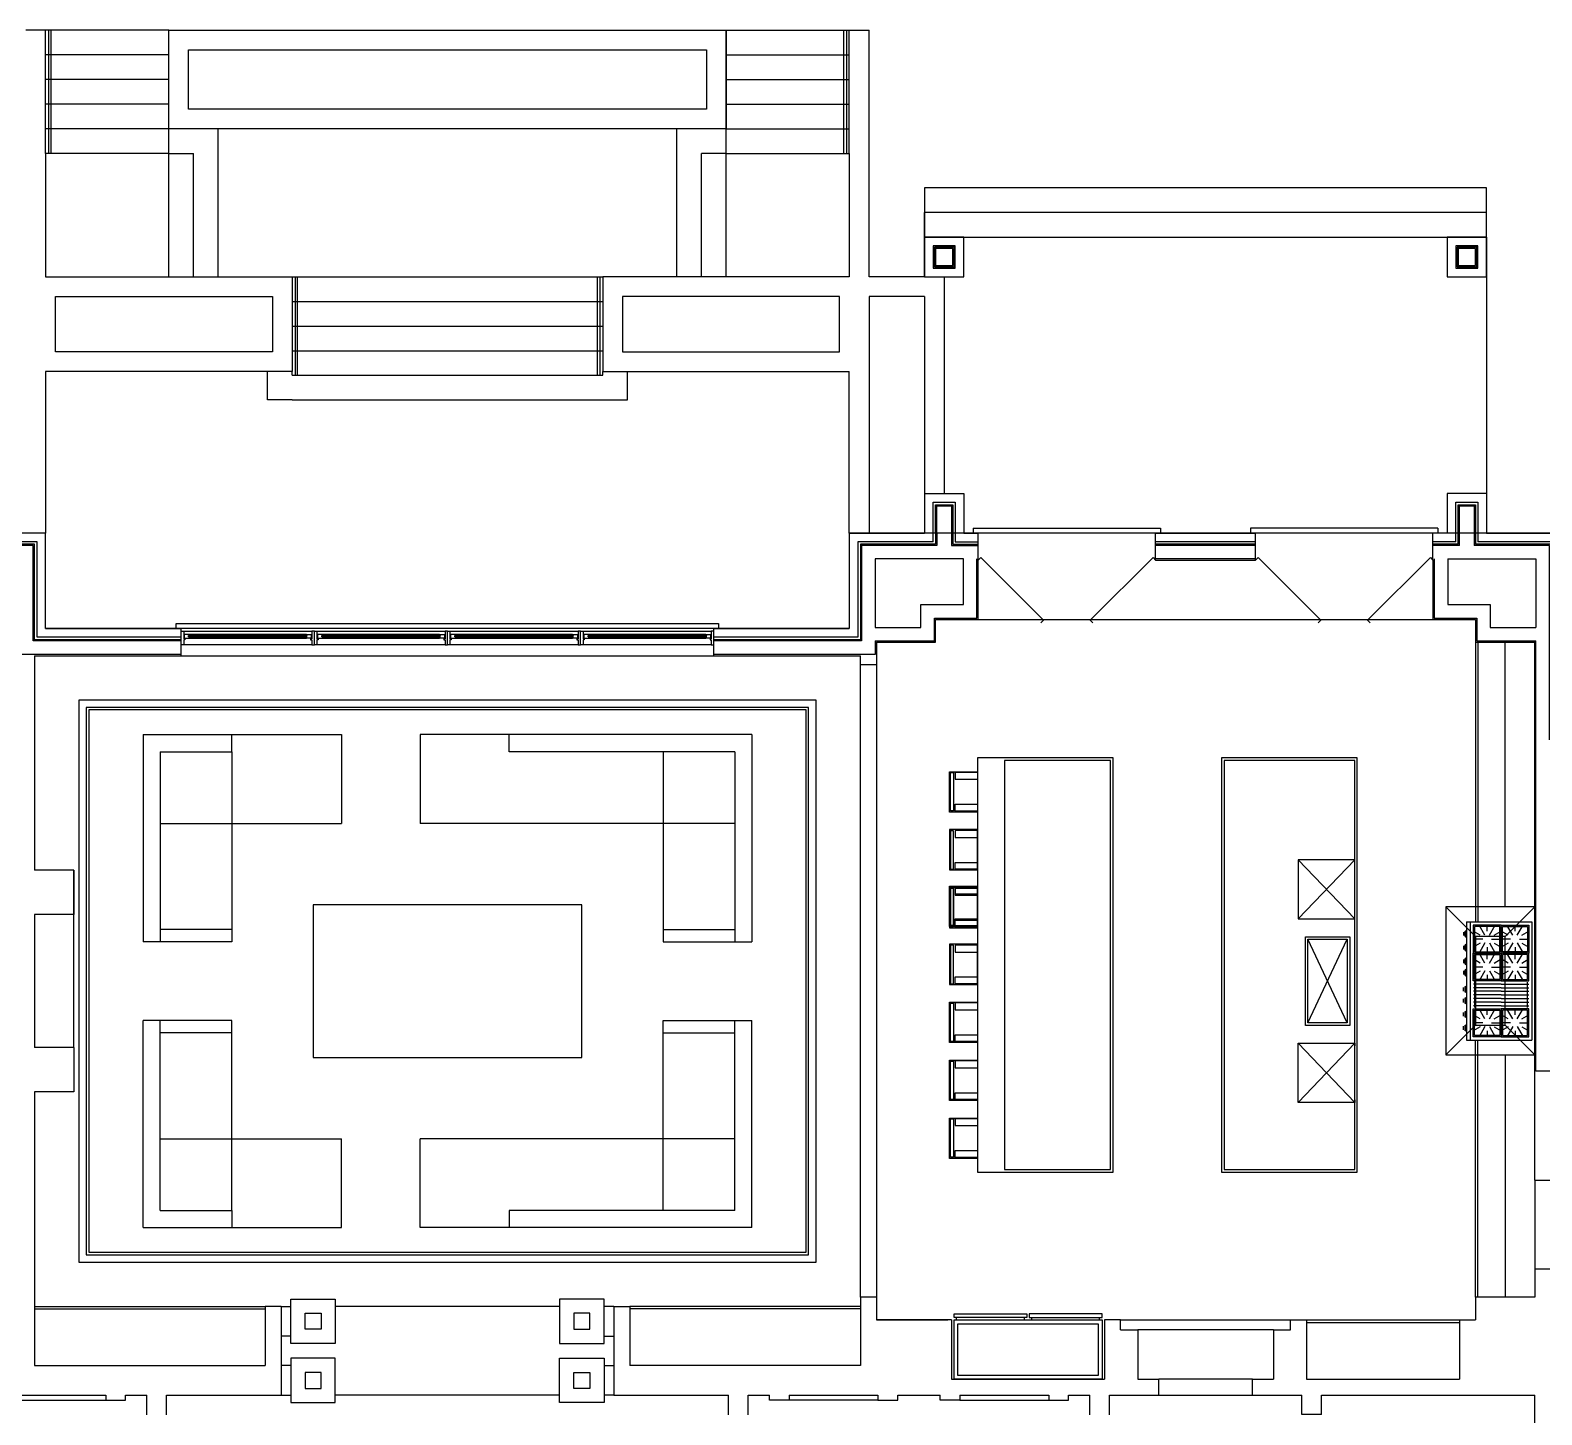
# Model space of a CAD drawing. Header units: metres. Extents: x -754 to 754, y 1 to 1180.
# Drawn here: x -169 to 444, y 618 to 1180 of the extents above; entities that cross this region are included whole.
import ezdxf

# ---------------------------------------------------------------- set-up
doc = ezdxf.new("R2010")
doc.units = ezdxf.units.M

msp = doc.modelspace()

# ---------------------------------------------------------------- linework, layer by layer
at = {"layer": 'Defpoints', "elevation": 0.34}
msp.add_lwpolyline([(638.09, 513), (638.09, 665.5), (638.09, 768.08), (452, 768.08), (452, 800.91), (464, 800.91), (464, 896.91), (452, 896.91), (452, 975.83), (163, 975.83), (163, 937.08), (-163, 937.08), (-163, 975.83), (-452, 975.83)], dxfattribs=at)
at = {"layer": 'FP-Above'}
for p, q in [((215.25, 940.83, 0.34), (399.75, 940.83, 0.34)), ((167.5, 665.83, 0.34), (167.5, 922.33, 0.34)), ((174, 922.33, 0.34), (174, 665.83, 0.34)), ((417, 812.16, -0.49), (405, 824.16, -0.49)), ((429, 812.16, -0.49), (441, 824.16, -0.49)), ((405, 764.16, -0.49), (417, 776.16, -0.49)), ((441, 764.16, -0.49), (429, 776.16, -0.49)), ((441, 713.33, 0.34), (441, 677.33, 0.34)), ((-167.5, 661.08, 0.34), (-74, 661.08, 0.34)), ((-67.5, 662.08, 0.34), (-63.5, 662.08, 0.34)), ((45.5, 662.08, 0.34), (-45.5, 662.08, 0.34)), ((67.5, 662.08, 0.34), (63.5, 662.08, 0.34)), ((167.5, 661.08, 0.34), (74, 661.08, 0.34)), ((273, 656.58, 0.34), (342, 656.58, 0.34)), ((-63.5, 650.08, 0.34), (-67.5, 650.08, 0.34)), ((63.5, 650.08, 0.34), (67.5, 650.08, 0.34)), ((335, 652.58, 0.34), (280, 652.58, 0.34)), ((348.5, 655.58, 0.34), (410.5, 655.58, 0.34)), ((-63.5, 638.08, 0.34), (-67.5, 638.08, 0.34)), ((63.5, 638.08, 0.34), (67.5, 638.08, 0.34)), ((326.5, 632.58, 0.34), (288.5, 632.58, 0.34)), ((-67.5, 626.08, 0.34), (-63.5, 626.08, 0.34)), ((45.5, 626.08, 0.34), (-45.5, 626.08, 0.34)), ((67.5, 626.08, 0.34), (63.5, 626.08, 0.34)), ((288.5, 626.08, 0.34), (326.5, 626.08, 0.34)), ((-174.63, 624.08, 0.34), (-138.63, 624.08, 0.34)), ((174.63, 624.08, 0.34), (138.63, 624.08, 0.34)), ((207.88, 624.08, 0.34), (243.88, 624.08, 0.34))]:
    msp.add_line(p, q, dxfattribs=at)
for points in [[(418, 931.58), (418, 818.08)], [(429, 824.16), (429, 931.58)], [(418, 665.83), (418, 770.08)], [(429, 764.16), (429, 665.83)]]:
    msp.add_lwpolyline(points, dxfattribs=at)
for points in [[(-149.5, 680.08), (149.5, 680.08), (149.5, 908.08), (-149.5, 908.08)], [(-146.5, 683.08), (146.5, 683.08), (146.5, 905.08), (-146.5, 905.08)], [(-145.5, 684.08), (145.5, 684.08), (145.5, 904.08), (-145.5, 904.08)], [(269, 883.58), (226, 883.58), (226, 717.58), (269, 717.58)], [(368, 883.58), (315, 883.58), (315, 717.58), (368, 717.58)]]:
    msp.add_lwpolyline(points, close=True, dxfattribs=at)
for points, elevation in [([(405, 764.16), (441, 764.16), (441, 824.16), (405, 824.16)], 0.34), ([(417, 776.16), (429, 776.16), (429, 812.16), (417, 812.16)], 1.02), ([(-51.25, 652.83), (-57.75, 652.83), (-57.75, 659.33), (-51.25, 659.33)], 0.34), ([(51.25, 652.83), (57.75, 652.83), (57.75, 659.33), (51.25, 659.33)], 0.34), ([(-51.25, 635.33), (-57.75, 635.33), (-57.75, 628.83), (-51.25, 628.83)], 0.34), ([(51.25, 635.33), (57.75, 635.33), (57.75, 628.83), (51.25, 628.83)], 0.34)]:
    msp.add_lwpolyline(points, close=True, dxfattribs=dict(at, elevation=elevation))
at = {"layer": 'FP-Door'}
for points in [[(240.71, 939.38), (241.77, 940.44), (216.32, 965.89), (215.26, 964.83)], [(261.79, 939.38), (260.73, 940.44), (286.19, 965.89), (287.25, 964.83)], [(353.22, 939.38), (354.28, 940.44), (328.82, 965.89), (327.76, 964.83)], [(374.29, 939.38), (373.23, 940.44), (398.69, 965.89), (399.75, 964.83)]]:
    msp.add_lwpolyline(points, dxfattribs=at)
at = {"layer": 'FP-Fixture'}
for p, q in [((345, 819.31, 0.17), (368, 843.31, 0.17)), ((345, 843.31, 0.17), (368, 819.31, 0.17)), ((345, 768.86, 0.17), (368, 744.86, 0.17)), ((345, 744.86, 0.17), (368, 768.86, 0.17)), ((206.5, 656.58, 0.34), (206.5, 657.58, 0.34)), ((234, 656.58, 0.34), (234, 657.58, 0.34)), ((237, 656.58, 0.34), (237, 657.58, 0.34)), ((264.5, 656.58, 0.34), (264.5, 657.58, 0.34))]:
    msp.add_line(p, q, dxfattribs=at)
at = {"layer": 'FP-Fixture', "elevation": -0.17}
for points in [[(368, 842.31), (368, 843.31), (345, 843.31), (345, 819.31), (368, 819.31), (368, 820.31)], [(368, 745.86), (368, 744.86), (345, 744.86), (345, 768.86), (368, 768.86), (368, 767.86)]]:
    msp.add_lwpolyline(points, dxfattribs=at)
at = {"layer": 'FP-Fixture'}
for points in [[(205.5, 657.58), (205.5, 659.08), (235, 659.08), (235, 657.58)], [(265.5, 632.58), (205.5, 632.58), (205.5, 656.58), (265.5, 656.58)], [(265.5, 657.58), (265.5, 659.08), (236, 659.08), (236, 657.58)], [(264, 634.08), (207, 634.08), (207, 655.08), (264, 655.08)]]:
    msp.add_lwpolyline(points, close=True, dxfattribs=at)
at = {"layer": 'FP-Furniture'}
for p, q in [((-123.5, 894.1, 0.34), (-43.03, 894.11, 0.34)), ((-123.5, 894.1, 0.34), (-123.5, 810.06, 0.34)), ((-87.45, 887.11, 0.34), (-87.45, 894.11, 0.34)), ((-43.03, 894.11, 0.34), (-43.04, 858.06, 0.34)), ((-11.03, 894.11, 0.34), (-11.03, 858.06, 0.34)), ((123.5, 894.1, 0.34), (-11.03, 894.11, 0.34)), ((25.01, 887.11, 0.34), (25.01, 894.11, 0.34)), ((123.5, 894.1, 0.34), (123.5, 810.06, 0.34)), ((-116.5, 887.1, 0.34), (-87.45, 887.11, 0.34)), ((-116.5, 887.1, 0.34), (-116.5, 810.06, 0.34)), ((-87.45, 887.1, 0.34), (-87.46, 810.06, 0.34)), ((116.5, 887.1, 0.34), (25.01, 887.11, 0.34)), ((87.45, 887.1, 0.34), (87.46, 810.06, 0.34)), ((116.5, 887.1, 0.34), (116.5, 810.06, 0.34)), ((-116.5, 858.06, 0.34), (-43.04, 858.06, 0.34)), ((116.5, 858.06, 0.34), (-11.03, 858.06, 0.34)), ((-151.5, 767.08), (-151.5, 839.08)), ((413.28, 818.08), (413.28, 770.08)), ((413.28, 818.08), (439.78, 818.08)), ((414.97, 770.08), (414.97, 818.08)), ((416.06, 816.75), (416.06, 805.43)), ((427.38, 816.75), (416.06, 816.75)), ((416.62, 816.19), (416.62, 805.99)), ((426.81, 816.19), (416.62, 816.19)), ((420.82, 812.64), (418.45, 816.75)), ((421.72, 814.32), (421.72, 816.75)), ((421.72, 814.32), (421.72, 816.75)), ((422.61, 812.64), (424.98, 816.75)), ((426.81, 805.99), (426.81, 816.19)), ((427.38, 805.43), (427.38, 816.75)), ((427.38, 805.43), (427.38, 816.75)), ((427.38, 816.75), (438.69, 816.75)), ((427.94, 805.99), (427.94, 816.19)), ((427.94, 816.19), (438.13, 816.19)), ((432.14, 812.64), (429.77, 816.75)), ((433.03, 814.32), (433.03, 816.75)), ((433.03, 814.32), (433.03, 816.75)), ((433.93, 812.64), (436.3, 816.75)), ((438.13, 816.19), (438.13, 805.99)), ((438.69, 816.75), (438.69, 805.43)), ((439.78, 818.08), (439.78, 770.08)), ((-87.46, 810.06, 0.34), (-123.5, 810.06, 0.34)), ((-87.46, 815.06, 0.34), (-116.5, 815.06, 0.34)), ((87.46, 815.06, 0.34), (116.5, 815.06, 0.34)), ((87.46, 810.06, 0.34), (123.5, 810.06, 0.34)), ((349, 777.08, 0.17), (365, 811.08, 0.17)), ((365, 777.08, 0.17), (349, 811.08, 0.17)), ((412.09, 813.96), (412.09, 812.5)), ((412.8, 812.11), (412.8, 814.36)), ((412.8, 814.36), (412.8, 812.11)), ((413.11, 814.36), (412.8, 814.36)), ((412.8, 812.11), (413.11, 812.11)), ((413.11, 814.53), (413.11, 811.93)), ((413.11, 812.11), (413.11, 814.36)), ((413.11, 811.93), (413.28, 811.93)), ((418.92, 812.7), (416.06, 814.36)), ((419.93, 811.09), (416.06, 811.09)), ((419.93, 811.09), (416.06, 811.09)), ((418.92, 809.48), (416.06, 807.82)), ((420.82, 809.54), (418.45, 805.43)), ((422.61, 809.54), (424.98, 805.43)), ((423.51, 811.09), (427.38, 811.09)), ((423.51, 811.09), (427.38, 811.09)), ((424.51, 812.7), (427.38, 814.36)), ((424.51, 809.48), (427.38, 807.82)), ((430.24, 812.7), (427.38, 814.36)), ((431.24, 811.09), (427.38, 811.09)), ((431.24, 811.09), (427.38, 811.09)), ((430.24, 809.48), (427.38, 807.82)), ((432.14, 809.54), (429.77, 805.43)), ((433.93, 809.54), (436.3, 805.43)), ((434.82, 811.09), (438.69, 811.09)), ((434.82, 811.09), (438.69, 811.09)), ((435.83, 812.7), (438.69, 814.36)), ((435.83, 809.48), (438.69, 807.82)), ((412.09, 808.4), (412.09, 806.94)), ((412.8, 808.79), (412.8, 806.54)), ((412.8, 806.54), (412.8, 808.79)), ((413.11, 808.79), (412.8, 808.79)), ((412.8, 806.54), (413.11, 806.54)), ((412.8, 803.22), (412.8, 800.98)), ((412.8, 800.98), (412.8, 803.22)), ((413.11, 803.22), (412.8, 803.22)), ((413.11, 808.97), (413.11, 806.36)), ((413.28, 808.97), (413.11, 808.97)), ((413.11, 806.54), (413.11, 808.79)), ((413.11, 806.36), (413.28, 806.36)), ((413.11, 803.4), (413.11, 800.8)), ((413.28, 803.4), (413.11, 803.4)), ((413.11, 800.98), (413.11, 803.22)), ((416.06, 794.12), (416.06, 805.43)), ((416.06, 805.43), (427.38, 805.43)), ((416.06, 805.43), (427.38, 805.43)), ((416.62, 805.99), (426.81, 805.99)), ((416.62, 794.68), (416.62, 804.87)), ((416.62, 804.87), (426.81, 804.87)), ((420.82, 801.32), (418.45, 805.43)), ((421.72, 807.86), (421.72, 805.43)), ((421.72, 807.86), (421.72, 805.43)), ((421.72, 803), (421.72, 805.43)), ((421.72, 803), (421.72, 805.43)), ((422.61, 801.32), (424.98, 805.43)), ((426.81, 804.87), (426.81, 794.68)), ((427.38, 805.43), (427.38, 794.12)), ((427.38, 805.43), (427.38, 794.12)), ((438.69, 805.43), (427.38, 805.43)), ((438.69, 805.43), (427.38, 805.43)), ((438.13, 805.99), (427.94, 805.99)), ((427.94, 804.87), (427.94, 794.68)), ((438.13, 804.87), (427.94, 804.87)), ((432.14, 801.32), (429.77, 805.43)), ((433.03, 807.86), (433.03, 805.43)), ((433.03, 807.86), (433.03, 805.43)), ((433.03, 803), (433.03, 805.43)), ((433.03, 803), (433.03, 805.43)), ((433.93, 801.32), (436.3, 805.43)), ((438.13, 794.68), (438.13, 804.87)), ((438.69, 794.12), (438.69, 805.43)), ((412.09, 802.83), (412.09, 801.37)), ((412.09, 798.22), (412.09, 796.76)), ((412.8, 800.98), (413.11, 800.98)), ((412.8, 798.62), (412.8, 796.37)), ((412.8, 796.37), (412.8, 798.62)), ((413.11, 798.62), (412.8, 798.62)), ((413.11, 800.8), (413.28, 800.8)), ((413.11, 798.8), (413.11, 796.19)), ((413.28, 798.8), (413.11, 798.8)), ((413.11, 796.37), (413.11, 798.62)), ((418.92, 801.39), (416.06, 803.04)), ((419.93, 799.78), (416.06, 799.78)), ((419.93, 799.78), (416.06, 799.78)), ((418.92, 798.16), (416.06, 796.51)), ((420.82, 798.23), (418.45, 794.12)), ((422.61, 798.23), (424.98, 794.12)), ((423.51, 799.78), (427.38, 799.78)), ((423.51, 799.78), (427.38, 799.78)), ((424.51, 801.39), (427.38, 803.04)), ((424.51, 798.16), (427.38, 796.51)), ((430.24, 801.39), (427.38, 803.04)), ((431.24, 799.78), (427.38, 799.78)), ((431.24, 799.78), (427.38, 799.78)), ((430.24, 798.16), (427.38, 796.51)), ((432.14, 798.23), (429.77, 794.12)), ((433.93, 798.23), (436.3, 794.12)), ((434.82, 799.78), (438.69, 799.78)), ((434.82, 799.78), (438.69, 799.78)), ((435.83, 801.39), (438.69, 803.04)), ((435.83, 798.16), (438.69, 796.51)), ((412.09, 790.01), (412.09, 791.47)), ((412.8, 796.37), (413.11, 796.37)), ((412.8, 789.62), (412.8, 791.87)), ((412.8, 791.87), (412.8, 789.62)), ((412.8, 791.87), (413.11, 791.87)), ((413.11, 796.19), (413.28, 796.19)), ((413.11, 789.44), (413.11, 792.04)), ((413.11, 792.04), (413.28, 792.04)), ((413.11, 791.87), (413.11, 789.62)), ((427.38, 794.12), (416.06, 794.12)), ((427.38, 792.85), (416.16, 792.85)), ((427.38, 791.39), (416.16, 791.39)), ((426.81, 794.68), (416.62, 794.68)), ((416.78, 783.34), (416.78, 794.1)), ((416.78, 793.58), (416.78, 783.34)), ((421.72, 796.55), (421.72, 794.12)), ((421.72, 796.55), (421.72, 794.12)), ((427.38, 794.12), (438.69, 794.12)), ((427.38, 792.85), (438.6, 792.85)), ((427.38, 791.39), (438.6, 791.39)), ((427.94, 794.68), (438.13, 794.68)), ((433.03, 796.55), (433.03, 794.12)), ((433.03, 796.55), (433.03, 794.12)), ((437.97, 793.58), (437.97, 783.34)), ((412.09, 785.41), (412.09, 786.87)), ((413.11, 789.62), (412.8, 789.62)), ((412.8, 785.01), (412.8, 787.26)), ((412.8, 787.26), (412.8, 785.01)), ((412.8, 787.26), (413.11, 787.26)), ((413.11, 785.01), (412.8, 785.01)), ((413.28, 789.44), (413.11, 789.44)), ((413.11, 784.84), (413.11, 787.44)), ((413.11, 787.44), (413.28, 787.44)), ((413.11, 787.26), (413.11, 785.01)), ((413.28, 784.84), (413.11, 784.84)), ((427.38, 789.92), (416.16, 789.92)), ((427.38, 788.46), (416.16, 788.46)), ((427.38, 787), (416.16, 787)), ((427.38, 785.54), (416.16, 785.54)), ((427.38, 789.92), (438.6, 789.92)), ((427.38, 788.46), (438.6, 788.46)), ((427.38, 787), (438.6, 787)), ((427.38, 785.54), (438.6, 785.54)), ((412.09, 779.84), (412.09, 781.3)), ((412.8, 779.45), (412.8, 781.7)), ((412.8, 781.7), (412.8, 779.45)), ((412.8, 781.7), (413.11, 781.7)), ((413.11, 779.45), (412.8, 779.45)), ((413.11, 779.27), (413.11, 781.87)), ((413.11, 781.87), (413.28, 781.87)), ((413.11, 781.7), (413.11, 779.45)), ((413.28, 779.27), (413.11, 779.27)), ((416.06, 771.49), (416.06, 782.8)), ((416.06, 782.8), (427.38, 782.8)), ((418.92, 778.76), (416.06, 780.41)), ((427.38, 784.07), (416.16, 784.07)), ((416.62, 772.05), (416.62, 782.24)), ((416.62, 782.24), (426.81, 782.24)), ((420.82, 778.7), (418.45, 782.8)), ((421.72, 780.38), (421.72, 782.8)), ((421.72, 780.38), (421.72, 782.8)), ((422.61, 778.7), (424.98, 782.8)), ((424.51, 778.76), (427.38, 780.41)), ((426.81, 782.24), (426.81, 772.05)), ((427.38, 784.07), (438.6, 784.07)), ((427.38, 782.8), (427.38, 771.49)), ((427.38, 782.8), (427.38, 771.49)), ((438.69, 782.8), (427.38, 782.8)), ((430.24, 778.76), (427.38, 780.41)), ((427.94, 782.24), (427.94, 772.05)), ((438.13, 782.24), (427.94, 782.24)), ((432.14, 778.7), (429.77, 782.8)), ((433.03, 780.38), (433.03, 782.8)), ((433.03, 780.38), (433.03, 782.8)), ((433.93, 778.7), (436.3, 782.8)), ((435.83, 778.76), (438.69, 780.41)), ((438.13, 772.05), (438.13, 782.24)), ((438.69, 771.49), (438.69, 782.8)), ((-123.5, 694.06, 0.34), (-123.5, 778.06, 0.34)), ((-87.46, 778.06, 0.34), (-123.5, 778.06, 0.34)), ((-116.5, 701.06, 0.34), (-116.5, 778.06, 0.34)), ((-87.46, 773.06, 0.34), (-116.5, 773.06, 0.34)), ((-87.45, 701.06, 0.34), (-87.46, 778.06, 0.34)), ((87.45, 701.06, 0.34), (87.46, 778.06, 0.34)), ((87.46, 778.06, 0.34), (123.5, 778.06, 0.34)), ((87.46, 773.06, 0.34), (116.5, 773.06, 0.34)), ((116.5, 701.06, 0.34), (116.5, 778.06, 0.34)), ((123.5, 694.06, 0.34), (123.5, 778.06, 0.34)), ((412.09, 774.28), (412.09, 775.74)), ((412.8, 776.13), (412.8, 773.88)), ((412.8, 773.88), (412.8, 776.13)), ((412.8, 776.13), (413.11, 776.13)), ((413.11, 773.88), (412.8, 773.88)), ((413.11, 773.7), (413.11, 776.31)), ((413.11, 776.31), (413.28, 776.31)), ((413.11, 776.13), (413.11, 773.88)), ((413.28, 773.7), (413.11, 773.7)), ((419.93, 777.15), (416.06, 777.15)), ((419.93, 777.15), (416.06, 777.15)), ((418.92, 775.53), (416.06, 773.88)), ((420.82, 775.6), (418.45, 771.49)), ((421.72, 773.92), (421.72, 771.49)), ((421.72, 773.92), (421.72, 771.49)), ((422.61, 775.6), (424.98, 771.49)), ((423.51, 777.15), (427.38, 777.15)), ((423.51, 777.15), (427.38, 777.15)), ((424.51, 775.53), (427.38, 773.88)), ((431.24, 777.15), (427.38, 777.15)), ((431.24, 777.15), (427.38, 777.15)), ((430.24, 775.53), (427.38, 773.88)), ((432.14, 775.6), (429.77, 771.49)), ((433.03, 773.92), (433.03, 771.49)), ((433.03, 773.92), (433.03, 771.49)), ((433.93, 775.6), (436.3, 771.49)), ((434.82, 777.15), (438.69, 777.15)), ((434.82, 777.15), (438.69, 777.15)), ((435.83, 775.53), (438.69, 773.88)), ((413.28, 770.08), (439.78, 770.08)), ((427.38, 771.49), (416.06, 771.49)), ((426.81, 772.05), (416.62, 772.05)), ((427.38, 771.49), (438.69, 771.49)), ((427.94, 772.05), (438.13, 772.05)), ((-116.5, 730.11, 0.34), (-43.04, 730.11, 0.34)), ((-43.03, 694.06, 0.34), (-43.04, 730.11, 0.34)), ((-11.03, 694.06, 0.34), (-11.03, 730.11, 0.34)), ((116.5, 730.11, 0.34), (-11.03, 730.11, 0.34)), ((-116.5, 701.06, 0.34), (-87.45, 701.06, 0.34)), ((-87.45, 701.06, 0.34), (-87.45, 694.06, 0.34)), ((25.01, 701.06, 0.34), (25.01, 694.06, 0.34)), ((116.5, 701.06, 0.34), (25.01, 701.06, 0.34)), ((-123.5, 694.06, 0.34), (-43.03, 694.06, 0.34)), ((123.5, 694.06, 0.34), (-11.03, 694.06, 0.34)), ((-167.5, 662.08, 0.34), (-74, 662.08, 0.34)), ((167.5, 662.08, 0.34), (74, 662.08, 0.34))]:
    msp.add_line(p, q, dxfattribs=at)
at = {"layer": 'FP-Furniture', "color": 8}
for points in [[(215, 879.02), (215, 862.65), (203.66, 862.65), (203.66, 879.02)], [(205.25, 878.65), (205.25, 863.08), (204.01, 863.08), (204.01, 878.65)], [(215, 839.15), (215, 855.52), (203.66, 855.52), (203.66, 839.15)], [(205.25, 839.52), (205.25, 855.09), (204.01, 855.09), (204.01, 839.52)], [(215, 832.52), (215, 816.15), (203.66, 816.15), (203.66, 832.52)], [(215, 815.65), (215, 832.02), (203.66, 832.02), (203.66, 815.65)], [(205.25, 832.15), (205.25, 816.58), (204.01, 816.58), (204.01, 832.15)], [(205.25, 816.02), (205.25, 831.59), (204.01, 831.59), (204.01, 816.02)], [(215, 792.65), (215, 809.02), (203.66, 809.02), (203.66, 792.65)], [(205.25, 793.02), (205.25, 808.59), (204.01, 808.59), (204.01, 793.02)], [(215, 785.52), (215, 769.15), (203.66, 769.15), (203.66, 785.52)], [(205.25, 785.15), (205.25, 769.58), (204.01, 769.58), (204.01, 785.15)], [(215, 762.02), (215, 745.65), (203.66, 745.65), (203.66, 762.02)], [(205.25, 761.65), (205.25, 746.08), (204.01, 746.08), (204.01, 761.65)], [(215, 738.52), (215, 722.15), (203.66, 722.15), (203.66, 738.52)], [(205.25, 738.15), (205.25, 722.58), (204.01, 722.58), (204.01, 738.15)]]:
    msp.add_lwpolyline(points, close=True, dxfattribs=at)
for points in [[(215, 878.73), (205.92, 878.73), (205.92, 875.93), (215, 875.93)], [(215, 863), (205.92, 863), (205.92, 865.8), (215, 865.8)], [(215, 855.17), (205.92, 855.17), (205.92, 852.37), (215, 852.37)], [(215, 839.44), (205.92, 839.44), (205.92, 842.24), (215, 842.24)], [(215, 832.23), (205.92, 832.23), (205.92, 829.43), (215, 829.43)], [(215, 831.67), (205.92, 831.67), (205.92, 828.87), (215, 828.87)], [(215, 816.5), (205.92, 816.5), (205.92, 819.3), (215, 819.3)], [(215, 815.94), (205.92, 815.94), (205.92, 818.74), (215, 818.74)], [(215, 808.67), (205.92, 808.67), (205.92, 805.87), (215, 805.87)], [(215, 792.94), (205.92, 792.94), (205.92, 795.74), (215, 795.74)], [(215, 785.23), (205.92, 785.23), (205.92, 782.43), (215, 782.43)], [(215, 769.5), (205.92, 769.5), (205.92, 772.3), (215, 772.3)], [(215, 761.73), (205.92, 761.73), (205.92, 758.93), (215, 758.93)], [(215, 746), (205.92, 746), (205.92, 748.8), (215, 748.8)], [(215, 738.23), (205.92, 738.23), (205.92, 735.43), (215, 735.43)], [(215, 722.5), (205.92, 722.5), (205.92, 725.3), (215, 725.3)]]:
    msp.add_lwpolyline(points, dxfattribs=at)
at = {"layer": 'FP-Furniture', "elevation": 0.17}
for points in [[(348, 776.08), (348, 812.08), (366, 812.08), (366, 776.08)], [(349, 777.08), (349, 811.08), (365, 811.08), (365, 777.08)]]:
    msp.add_lwpolyline(points, close=True, dxfattribs=at)
at = {"layer": 'FP-Proposed Wall'}
for p, q in [((193.5, 991.83, 0.34), (193.5, 975.83, 0.34)), ((193.5, 991.83, 0.34), (209.5, 991.83, 0.34)), ((209.5, 991.83, 0.34), (209.5, 975.83, 0.34)), ((421.5, 991.83, 0.34), (405.5, 991.83, 0.34)), ((421.5, 991.83, 0.34), (421.5, 975.83, 0.34)), ((-163, 975.83, 0.34), (-193.5, 975.83, 0.34)), ((-163, 937.08, 0.34), (-163, 975.83, 0.34)), ((163, 975.83, 0.34), (163, 937.08, 0.34)), ((163, 975.83, 0.34), (193.5, 975.83, 0.34)), ((209.5, 975.83, 0.34), (215.25, 975.83, 0.34)), ((215.26, 964.83, 0.34), (215.26, 975.83, 0.34)), ((287.25, 964.83, 0.34), (287.25, 975.83, 0.34)), ((287.25, 975.83, 0.34), (327.76, 975.83, 0.34)), ((327.76, 964.83, 0.34), (327.76, 975.83, 0.34)), ((399.75, 964.83, 0.34), (399.75, 975.83, 0.34)), ((405.5, 975.83, 0.34), (399.75, 975.83, 0.34)), ((421.5, 975.83, 0.34), (452, 975.83, 0.34)), ((287.25, 964.83, 0.34), (327.76, 964.83, 0.34)), ((-163, 937.08, 0.34), (-108, 937.08, 0.34)), ((-108, 926.08, 0.34), (-108, 937.08, 0.34)), ((108, 926.08, 0.34), (108, 937.08, 0.34)), ((108, 937.08, 0.34), (163, 937.08, 0.34)), ((-167.5, 926.08, 0.34), (-167.5, 839.08, 0.34)), ((-167.5, 926.08, 0.34), (-108, 926.08, 0.34)), ((108, 926.08, 0.34), (167.5, 926.08, 0.34)), ((174, 931.58, 0.34), (174, 922.33, 0.34)), ((441, 713.33, 0.34), (441, 931.58, 0.34)), ((-151.5, 839.08, 0.34), (-167.5, 839.08, 0.34)), ((-151.5, 839.08, 0.34), (-151.5, 821.08, 0.34)), ((-167.5, 821.08, 0.34), (-167.5, 767.08, 0.34)), ((-151.5, 821.08, 0.34), (-167.5, 821.08, 0.34)), ((-151.5, 767.08, 0.34), (-167.5, 767.08, 0.34)), ((-151.5, 767.08, 0.34), (-151.5, 749.08, 0.34)), ((-167.5, 749.08, 0.34), (-167.5, 638.08, 0.34)), ((-151.5, 749.08, 0.34), (-167.5, 749.08, 0.34)), ((441, 713.33, 0.34), (449, 713.33, 0.34)), ((441, 677.33, 0.34), (441, 665.83, 0.34)), ((441, 677.33, 0.34), (449, 677.33, 0.34)), ((-63.5, 647.08, 0.34), (-63.5, 665.08, 0.34)), ((-63.5, 665.08, 0.34), (-45.5, 665.08, 0.34)), ((-45.5, 665.08, 0.34), (-45.5, 647.08, 0.34)), ((45.5, 665.08, 0.34), (45.5, 647.08, 0.34)), ((63.5, 665.08, 0.34), (45.5, 665.08, 0.34)), ((63.5, 647.08, 0.34), (63.5, 665.08, 0.34)), ((167.5, 665.83, 0.34), (167.5, 638.08, 0.34)), ((174, 665.83, 0.34), (167.5, 665.83, 0.34)), ((174, 665.83, 0.34), (174, 656.58, 0.34)), ((417, 665.83, 0.34), (417, 656.58, 0.34)), ((441, 665.83, 0.34), (417, 665.83, 0.34)), ((-74, 662.08, 0.34), (-74, 638.08, 0.34)), ((-67.5, 662.08, 0.34), (-74, 662.08, 0.34)), ((-67.5, 662.08, 0.34), (-67.5, 626.08, 0.34)), ((67.5, 662.08, 0.34), (67.5, 626.08, 0.34)), ((67.5, 662.08, 0.34), (74, 662.08, 0.34)), ((74, 662.08, 0.34), (74, 638.08, 0.34)), ((204.5, 656.58, 0.34), (174, 656.58, 0.34)), ((204.5, 656.58, 0.34), (204.5, 632.58, 0.34)), ((266.5, 656.58, 0.34), (266.5, 632.58, 0.34)), ((273, 656.58, 0.34), (266.5, 656.58, 0.34)), ((273, 652.58, 0.34), (273, 656.58, 0.34)), ((342, 652.58, 0.34), (342, 656.58, 0.34)), ((342, 656.58, 0.34), (348.5, 656.58, 0.34)), ((348.5, 656.58, 0.34), (348.5, 632.58, 0.34)), ((410.5, 656.58, 0.34), (410.5, 632.58, 0.34)), ((410.5, 656.58, 0.34), (417, 656.58, 0.34)), ((273, 652.58, 0.34), (280, 652.58, 0.34)), ((280, 652.58, 0.34), (280, 632.58, 0.34)), ((335, 652.58, 0.34), (335, 632.58, 0.34)), ((335, 652.58, 0.34), (342, 652.58, 0.34)), ((-45.5, 647.08, 0.34), (-63.5, 647.08, 0.34)), ((45.5, 647.08, 0.34), (63.5, 647.08, 0.34)), ((-167.5, 638.08, 0.34), (-74, 638.08, 0.34)), ((-63.5, 641.08, 0.34), (-63.5, 623.08, 0.34)), ((-45.5, 641.08, 0.34), (-63.5, 641.08, 0.34)), ((-45.5, 623.08, 0.34), (-45.5, 641.08, 0.34)), ((45.5, 623.08, 0.34), (45.5, 641.08, 0.34)), ((45.5, 641.08, 0.34), (63.5, 641.08, 0.34)), ((63.5, 641.08, 0.34), (63.5, 623.08, 0.34)), ((167.5, 638.08, 0.34), (74, 638.08, 0.34)), ((204.5, 632.58, 0.34), (266.5, 632.58, 0.34)), ((280, 632.58, 0.34), (288.5, 632.58, 0.34)), ((288.5, 626.08, 0.34), (288.5, 632.58, 0.34)), ((326.5, 626.08, 0.34), (326.5, 632.58, 0.34)), ((326.5, 632.58, 0.34), (335, 632.58, 0.34)), ((348.5, 632.58, 0.34), (410.5, 632.59, 0.34)), ((-174.63, 626.08, 0.34), (-138.63, 626.08, 0.34)), ((-138.63, 626.08, 0.34), (-138.63, 624.08, 0.34)), ((-130.63, 624.08, 0.34), (-130.63, 626.08, 0.34)), ((-130.63, 626.08, 0.34), (-122, 626.08, 0.34)), ((-122, 618.08, 0.34), (-122, 626.08, 0.34)), ((-114, 618.08, 0.34), (-114, 626.08, 0.34)), ((-114, 626.08, 0.34), (-67.5, 626.08, 0.34)), ((67.5, 626.08, 0.34), (114, 626.08, 0.34)), ((114, 618.08, 0.34), (114, 626.08, 0.34)), ((122, 618.08, 0.34), (122, 626.08, 0.34)), ((122, 626.08, 0.34), (130.63, 626.08, 0.34)), ((130.63, 624.08, 0.34), (130.63, 626.08, 0.34)), ((138.63, 626.08, 0.34), (138.63, 624.08, 0.34)), ((138.63, 626.08, 0.34), (174.63, 626.08, 0.34)), ((174.63, 626.08, 0.34), (174.63, 624.08, 0.34)), ((182.63, 624.08, 0.34), (182.63, 626.08, 0.34)), ((182.63, 626.08, 0.34), (199.88, 626.08, 0.34)), ((199.88, 624.08, 0.34), (199.88, 626.08, 0.34)), ((207.88, 626.08, 0.34), (207.88, 624.08, 0.34)), ((207.88, 626.08, 0.34), (243.88, 626.08, 0.34)), ((243.88, 626.08, 0.34), (243.88, 624.08, 0.34)), ((251.88, 624.08, 0.34), (251.88, 626.08, 0.34)), ((251.88, 626.08, 0.34), (260.5, 626.08, 0.34)), ((260.5, 618.08, 0.34), (260.5, 626.08, 0.34)), ((268.5, 618.08, 0.34), (268.5, 626.08, 0.34)), ((268.5, 626.08, 0.34), (288.5, 626.08, 0.34)), ((326.5, 626.08, 0.34), (346.5, 626.08, 0.34)), ((346.5, 618.17, 0.34), (346.5, 626.08, 0.34)), ((354.5, 618.17, 0.34), (354.5, 626.08, 0.34)), ((354.5, 626.08, 0.34), (441, 626.08, 0.34)), ((441, 605, 0.34), (441, 626.08, 0.34)), ((-138.63, 624.08, 0.34), (-130.63, 624.08, 0.34)), ((-63.5, 623.08, 0.34), (-45.5, 623.08, 0.34)), ((63.5, 623.08, 0.34), (45.5, 623.08, 0.34)), ((138.63, 624.08, 0.34), (130.63, 624.08, 0.34)), ((174.63, 624.08, 0.34), (182.63, 624.08, 0.34)), ((207.88, 624.08, 0.34), (199.88, 624.08, 0.34)), ((243.88, 624.08, 0.34), (251.88, 624.08, 0.34)), ((354.5, 618.17, 0.34), (346.5, 618.17, 0.34))]:
    msp.add_line(p, q, dxfattribs=at)
at = {"layer": 'FP-Proposed Wall', "elevation": 0.34}
for points in [[(193.5, 1079.83), (209.5, 1079.83), (209.5, 1095.83), (193.5, 1095.83)], [(405.5, 1079.83), (421.5, 1079.83), (421.5, 1095.83), (405.5, 1095.83)]]:
    msp.add_lwpolyline(points, close=True, dxfattribs=at)
for points in [[(405.5, 991.83), (405.5, 975.83)], [(174, 931.58), (198, 931.58), (198, 940.83), (205, 940.83), (205, 940.83), (215.25, 940.83), (215.25, 964.83)], [(399.75, 964.83), (399.75, 940.83), (410, 940.83), (410, 940.83), (417, 940.83), (417, 931.58), (441, 931.58)], [(174, 922.33), (167.5, 922.33), (167.5, 926.08)]]:
    msp.add_lwpolyline(points, dxfattribs=at)
at = {"layer": 'FP-Stair'}
for p, q in [((-163, 1179.83, 0.34), (-171, 1179.83, 0.34)), ((-163, 1129.83, 0.34), (-163, 1179.83, 0.34)), ((-113, 1179.83, 0.34), (-163, 1179.83, 0.34)), ((-161.81, 1179.83, 0.34), (-161.81, 1129.83, 0.34)), ((-160.81, 1129.83, 0.34), (-160.81, 1179.83, 0.34)), ((-113, 1129.83, 0.34), (-113, 1179.83, 0.34)), ((113, 1129.83, 0.34), (113, 1179.83, 0.34)), ((113, 1179.83, 0.34), (163, 1179.83, 0.34)), ((160.81, 1129.83, 0.34), (160.81, 1179.83, 0.34)), ((161.81, 1179.83, 0.34), (161.81, 1129.83, 0.34)), ((163, 1129.83, 0.34), (163, 1179.83, 0.34)), ((163, 1179.83, 0.34), (171, 1179.83, 0.34)), ((171, 1079.83, 0.34), (171, 1179.83, 0.34)), ((-113, 1169.83, 0.34), (-163, 1169.83, 0.34)), ((113, 1169.83, 0.34), (163, 1169.83, 0.34)), ((-113, 1159.83, 0.34), (-163, 1159.83, 0.34)), ((113, 1159.83, 0.34), (163, 1159.83, 0.34)), ((-113, 1149.83, 0.34), (-163, 1149.83, 0.34)), ((113, 1149.83, 0.34), (163, 1149.83, 0.34)), ((-113, 1139.83, 0.34), (-163, 1139.83, 0.34)), ((-93, 1079.83, 0.34), (-93, 1139.83, 0.34)), ((93, 1079.83, 0.34), (93, 1139.83, 0.34)), ((113, 1139.83, 0.34), (163, 1139.83, 0.34)), ((-113, 1129.83, 0.34), (-103, 1129.83, 0.34)), ((-103, 1079.83, 0.34), (-103, 1129.83, 0.34)), ((103, 1079.83, 0.34), (103, 1129.83, 0.34)), ((113, 1129.83, 0.34), (103, 1129.83, 0.34)), ((-113, 1079.83, 0.34), (-63, 1079.83, 0.34)), ((-63, 1079.83, 0.34), (-63, 1041.33, 0.34)), ((-63, 1079.83, 0.34), (63, 1079.83, 0.34)), ((-61.81, 1079.83, 0.34), (-61.81, 1039.83, 0.34)), ((-60.81, 1039.83, 0.34), (-60.81, 1079.83, 0.34)), ((60.81, 1039.83, 0.34), (60.81, 1079.83, 0.34)), ((61.81, 1079.83, 0.34), (61.81, 1039.83, 0.34)), ((63, 1079.83, 0.34), (63, 1041.33, 0.34)), ((113, 1079.83, 0.34), (63, 1079.83, 0.34)), ((193.5, 1079.83, 0.34), (171, 1079.83, 0.34)), ((201.5, 1079.83, 0.34), (201.5, 991.83, 0.34)), ((-63, 1069.83, 0.34), (63, 1069.83, 0.34)), ((171, 1071.83, 0.34), (171, 975.83, 0.34)), ((193.5, 1071.83, 0.34), (171, 1071.83, 0.34)), ((193.5, 1071.83, 0.34), (193.5, 991.83, 0.34)), ((-63, 1059.83, 0.34), (63, 1059.83, 0.34)), ((-63, 1049.83, 0.34), (63, 1049.83, 0.34)), ((-163, 1041.33, 0.34), (-163, 975.83, 0.34)), ((-63, 1041.33, 0.34), (-163, 1041.33, 0.34)), ((-73, 1029.83, 0.34), (-73, 1041.33, 0.34)), ((-63, 1039.83, 0.34), (-63, 1041.33, 0.34)), ((-63, 1039.83, 0.34), (63, 1039.83, 0.34)), ((63, 1039.83, 0.34), (63, 1041.33, 0.34)), ((63, 1041.33, 0.34), (163, 1041.33, 0.34)), ((73, 1029.83, 0.34), (73, 1041.33, 0.34)), ((163, 975.83, 0.34), (163, 1041.33, 0.34)), ((-63, 1029.83, 0.34), (-73, 1029.83, 0.34)), ((-63, 1029.83, 0.34), (63, 1029.83, 0.34)), ((63, 1029.83, 0.34), (73, 1029.83, 0.34))]:
    msp.add_line(p, q, dxfattribs=at)
at = {"layer": 'FP-Stair', "elevation": 0.34}
for points in [[(-113, 1179.83), (113, 1179.83), (113, 1139.83), (-113, 1139.83)], [(-105, 1171.83), (105, 1171.83), (105, 1147.83), (-105, 1147.83)], [(-163, 1079.83), (-113, 1079.83), (-113, 1129.83), (-163, 1129.83)], [(163, 1079.83), (113, 1079.83), (113, 1129.83), (163, 1129.83)], [(-159, 1071.83), (-71, 1071.83), (-71, 1049.33), (-159, 1049.33)], [(159, 1071.83), (71, 1071.83), (71, 1049.33), (159, 1049.33)]]:
    msp.add_lwpolyline(points, close=True, dxfattribs=at)
at = {"layer": 'FP-Stair', "elevation": -0.34}
msp.add_lwpolyline([(421.5, 1105.83), (421.5, 1115.83), (193.5, 1115.83), (193.5, 1095.83)], dxfattribs=at)
at = {"layer": 'FP-Stair'}
for points in [[(421.5, 1095.83), (421.5, 1105.83), (193.42, 1105.83), (193.42, 1095.83)], [(193.5, 1079.83), (193.5, 1095.83), (421.5, 1095.83), (421.5, 991.83)], [(213.26, 977.83), (213.26, 975.83)], [(213.26, 977.83), (289.25, 977.83), (289.25, 975.83)], [(401.75, 977.83), (325.76, 977.83), (325.76, 975.83)], [(401.75, 977.83), (401.75, 975.83)], [(401.75, 977.83), (401.75, 975.83)]]:
    msp.add_lwpolyline(points, dxfattribs=at)
at = {"layer": 'FP-Wall Detail'}
for p, q in [((197, 988.33, 0.34), (206, 988.33, 0.34)), ((198, 987.33, 0.34), (205, 987.33, 0.34)), ((198.5, 986.83, 0.34), (204.5, 986.83, 0.34)), ((348.5, 656.58, 0.34), (410.5, 656.58, 0.34))]:
    msp.add_line(p, q, dxfattribs=at)
at = {"layer": 'FP-Wall Detail', "elevation": 0.34}
for points in [[(197, 1083.33), (206, 1083.33), (206, 1092.33), (197, 1092.33)], [(197.5, 1083.83), (205.5, 1083.83), (205.5, 1091.83), (197.5, 1091.83)], [(409, 1083.33), (418, 1083.33), (418, 1092.33), (409, 1092.33)], [(409.5, 1083.83), (417.5, 1083.83), (417.5, 1091.83), (409.5, 1091.83)], [(198, 1084.33), (205, 1084.33), (205, 1091.33), (198, 1091.33)], [(410, 1084.33), (417, 1084.33), (417, 1091.33), (410, 1091.33)]]:
    msp.add_lwpolyline(points, close=True, dxfattribs=at)
for points in [[(197, 972.33), (197, 988.33)], [(198, 975.83), (198, 987.33)], [(205, 987.33), (205, 971.33), (215.26, 971.33)], [(206, 988.33), (206, 972.33), (215.26, 972.33)], [(409, 972.33), (409, 988.33), (418, 988.33), (418, 972.33)], [(410, 971.33), (410, 987.33), (417, 987.33), (417, 971.33)], [(418, 987.79), (418, 972.33)], [(198.5, 975.83), (198.5, 986.83)], [(204.5, 986.83), (204.5, 970.83), (215.26, 970.83)], [(410.5, 970.83), (410.5, 986.83), (416.5, 986.83), (416.5, 970.83)], [(198, 975.83), (198, 971.33)], [(198.5, 975.83), (198.5, 970.83)], [(-108, 932.08), (-168, 932.08), (-168, 970.83), (-198.5, 970.83)], [(-108, 932.58), (-167.5, 932.58), (-167.5, 971.33), (-198, 971.33)], [(-108, 933.58), (-166.5, 933.58), (-166.5, 972.33), (-197, 972.33)], [(197, 972.33), (166.5, 972.33), (166.5, 933.58), (108, 933.58)], [(198, 971.33), (167.5, 971.33), (167.5, 932.58), (108, 932.58)], [(198.5, 970.83), (168, 970.83), (168, 932.08), (108, 932.08)], [(327.76, 972.33), (287.25, 972.33)], [(327.76, 971.33), (287.25, 971.33)], [(327.76, 970.83), (287.25, 970.83)], [(409, 972.33), (399.75, 972.33)], [(410, 971.33), (399.75, 971.33)], [(410.5, 970.83), (399.75, 970.83)], [(447, 891.91), (447, 970.83), (416.5, 970.83)], [(447.5, 892.41), (447.5, 971.33), (417, 971.33)], [(448.5, 893.41), (448.5, 972.33), (418, 972.33)], [(-108, 926.58), (-173.5, 926.58), (-173.5, 965.33), (-215.25, 965.33)], [(173.5, 937.58), (192, 937.58), (192, 946.83), (205, 946.83), (209.25, 946.83), (209.25, 965.33)], [(209.25, 965.33), (173.5, 965.33), (173.5, 937.58)], [(173.5, 932.08), (197.5, 932.08), (197.5, 941.33), (205, 941.33), (214.75, 941.33), (214.75, 965.33)], [(327.76, 965.33), (287.25, 965.33)], [(400.25, 965.33), (400.25, 941.33), (410, 941.33), (417.5, 941.33), (417.5, 932.08), (441.5, 932.08)], [(405.75, 965.33), (441.5, 965.33), (441.5, 937.58)], [(405.75, 965.33), (405.75, 946.83), (410, 946.83), (423, 946.83), (423, 937.58), (441.5, 937.58)], [(173.5, 932.08), (173.5, 926.58)], [(479.75, 757.58), (441.5, 757.58), (441.5, 932.08)], [(168, 926.58), (108, 926.58)], [(173.5, 926.58), (168, 926.58), (168, 926.58)], [(173.5, 926.58), (173.5, 926.58)]]:
    msp.add_lwpolyline(points, dxfattribs=at)
at = {"layer": 'FP-Wall Detail'}
for points in [[(417, 931.58), (417, 818.08)], [(417, 665.83), (417, 770.08)], [(174, 656.58), (203, 656.58)]]:
    msp.add_lwpolyline(points, dxfattribs=at)
for points in [[(270, 884.58), (215, 884.58), (215, 716.58), (270, 716.58)], [(369, 884.58), (314, 884.58), (314, 716.58), (369, 716.58)], [(54.46, 825.06), (-54.46, 825.06), (-54.46, 763.11), (54.46, 763.11)]]:
    msp.add_lwpolyline(points, close=True, dxfattribs=at)
at = {"layer": 'FP-Window'}
for p, q in [((-110, 937.08), (-110, 939.08)), ((-110, 939.08), (110, 939.08)), ((110, 939.08), (110, 937.08)), ((-107, 935.98), (-55, 935.98)), ((-105, 933.73), (-105, 934.23)), ((-104.75, 934.73), (-104.5, 934.48)), ((-57.25, 934.73), (-104.75, 934.73)), ((-104.75, 933.23), (-104.5, 933.48)), ((-104.75, 933.23), (-57.25, 933.23)), ((-104.5, 934.48), (-104.5, 934.35)), ((-104.5, 933.6), (-104.5, 933.48)), ((-57.25, 934.73), (-57.5, 934.48)), ((-57.5, 934.48), (-57.5, 934.35)), ((-57.5, 933.6), (-57.5, 933.48)), ((-57.25, 933.23), (-57.5, 933.48)), ((-57, 933.73), (-57, 934.23)), ((-53, 935.98), (-1, 935.98)), ((-51, 933.73), (-51, 934.23)), ((-50.75, 934.73), (-50.5, 934.48)), ((-3.25, 934.73), (-50.75, 934.73)), ((-50.75, 933.23), (-50.5, 933.48)), ((-50.75, 933.23), (-3.25, 933.23)), ((-50.5, 934.48), (-50.5, 934.35)), ((-50.5, 933.6), (-50.5, 933.48)), ((-3.25, 934.73), (-3.5, 934.48)), ((-3.5, 934.48), (-3.5, 934.35)), ((-3.5, 933.6), (-3.5, 933.48)), ((-3.25, 933.23), (-3.5, 933.48)), ((-3, 933.73), (-3, 934.23)), ((1, 935.98), (53, 935.98)), ((3, 933.73), (3, 934.23)), ((3.25, 934.73), (3.5, 934.48)), ((50.75, 934.73), (3.25, 934.73)), ((3.25, 933.23), (3.5, 933.48)), ((3.25, 933.23), (50.75, 933.23)), ((3.5, 934.48), (3.5, 934.35)), ((3.5, 933.6), (3.5, 933.48)), ((50.75, 934.73), (50.5, 934.48)), ((50.5, 934.48), (50.5, 934.35)), ((50.5, 933.6), (50.5, 933.48)), ((50.75, 933.23), (50.5, 933.48)), ((51, 933.73), (51, 934.23)), ((55, 935.98), (107, 935.98)), ((57, 933.73), (57, 934.23)), ((57.25, 934.73), (57.5, 934.48)), ((104.75, 934.73), (57.25, 934.73)), ((57.25, 933.23), (57.5, 933.48)), ((57.25, 933.23), (104.75, 933.23)), ((57.5, 934.48), (57.5, 934.35)), ((57.5, 933.6), (57.5, 933.48)), ((104.75, 934.73), (104.5, 934.48)), ((104.5, 934.48), (104.5, 934.35)), ((104.5, 933.6), (104.5, 933.48)), ((104.75, 933.23), (104.5, 933.48)), ((105, 933.73), (105, 934.23)), ((-108, 926.08), (108, 926.08)), ((-55, 930.48), (-107, 930.48)), ((-1, 930.48), (-53, 930.48)), ((53, 930.48), (1, 930.48)), ((107, 930.48), (55, 930.48)), ((108, 926.08), (108, 926.08))]:
    msp.add_line(p, q, dxfattribs=at)
for points in [[(-108, 935.98), (-107, 935.98), (-107, 932.98), (-106.5, 932.98), (-106.5, 932.48), (-107, 932.48), (-107, 930.48), (-108, 930.48), (-108, 935.98)], [(-104.75, 934.73), (-106.75, 934.73), (-106.75, 933.23), (-104.75, 933.23)], [(-105, 934.35), (-57, 934.35), (-57, 934.23), (-105, 934.23)], [(-105, 933.6), (-57, 933.6), (-57, 933.73), (-105, 933.73)], [(-57.25, 934.73), (-55.25, 934.73), (-55.25, 933.23), (-57.25, 933.23)], [(-54, 935.98), (-55, 935.98), (-55, 932.98), (-55.5, 932.98), (-55.5, 932.48), (-55, 932.48), (-55, 930.48), (-54, 930.48), (-54, 935.98)], [(-54, 935.98), (-53, 935.98), (-53, 932.98), (-52.5, 932.98), (-52.5, 932.48), (-53, 932.48), (-53, 930.48), (-54, 930.48), (-54, 935.98)], [(-50.75, 934.73), (-52.75, 934.73), (-52.75, 933.23), (-50.75, 933.23)], [(-51, 934.35), (-3, 934.35), (-3, 934.23), (-51, 934.23)], [(-51, 933.6), (-3, 933.6), (-3, 933.73), (-51, 933.73)], [(-3.25, 934.73), (-1.25, 934.73), (-1.25, 933.23), (-3.25, 933.23)], [(0, 935.98), (-1, 935.98), (-1, 932.98), (-1.5, 932.98), (-1.5, 932.48), (-1, 932.48), (-1, 930.48), (0, 930.48), (0, 935.98)], [(0, 935.98), (1, 935.98), (1, 932.98), (1.5, 932.98), (1.5, 932.48), (1, 932.48), (1, 930.48), (0, 930.48), (0, 935.98)], [(3.25, 934.73), (1.25, 934.73), (1.25, 933.23), (3.25, 933.23)], [(3, 934.35), (51, 934.35), (51, 934.23), (3, 934.23)], [(3, 933.6), (51, 933.6), (51, 933.73), (3, 933.73)], [(50.75, 934.73), (52.75, 934.73), (52.75, 933.23), (50.75, 933.23)], [(54, 935.98), (53, 935.98), (53, 932.98), (52.5, 932.98), (52.5, 932.48), (53, 932.48), (53, 930.48), (54, 930.48), (54, 935.98)], [(54, 935.98), (55, 935.98), (55, 932.98), (55.5, 932.98), (55.5, 932.48), (55, 932.48), (55, 930.48), (54, 930.48), (54, 935.98)], [(57.25, 934.73), (55.25, 934.73), (55.25, 933.23), (57.25, 933.23)], [(57, 934.35), (105, 934.35), (105, 934.23), (57, 934.23)], [(57, 933.6), (105, 933.6), (105, 933.73), (57, 933.73)], [(104.75, 934.73), (106.75, 934.73), (106.75, 933.23), (104.75, 933.23)], [(108, 935.98), (107, 935.98), (107, 932.98), (106.5, 932.98), (106.5, 932.48), (107, 932.48), (107, 930.48), (108, 930.48), (108, 935.98)]]:
    msp.add_lwpolyline(points, dxfattribs=at)

doc.saveas('drawing.dxf')
